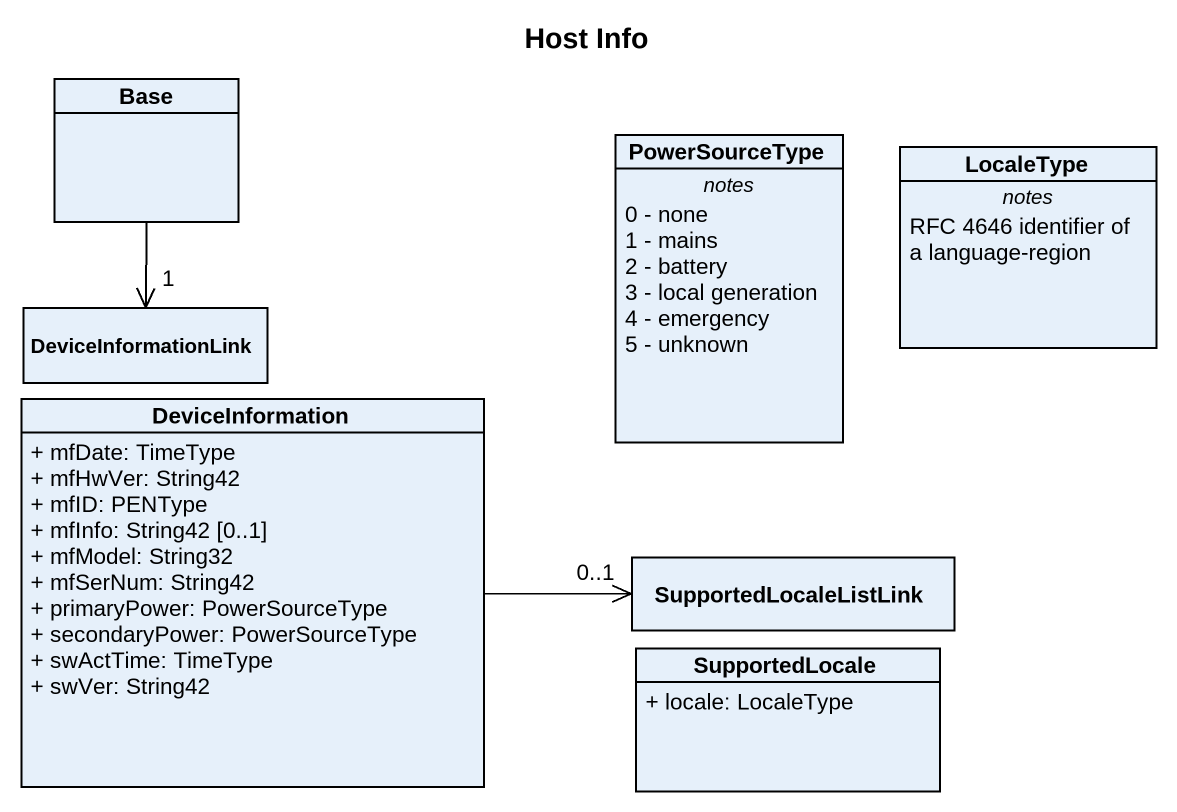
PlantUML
@startuml
title Host Info
hide circle
hide empty members
skinparam classAttributeIconSize 0
class Base
class PowerSourceType {
  -- notes --
  0 - none
  1 - mains
  2 - battery
  3 - local generation
  4 - emergency
  5 - unknown
}
class LocaleType {
  -- notes --
  RFC 4646 identifier of a language-region
}
class DeviceInformationLink
class DeviceInformation {
  + mfDate: TimeType
  + mfHwVer: String42
  + mfID: PENType
  + mfInfo: String42 [0..1]
  + mfModel: String32
  + mfSerNum: String42
  + primaryPower: PowerSourceType
  + secondaryPower: PowerSourceType
  + swActTime: TimeType
  + swVer: String42
}
class SupportedLocaleListLink
class SupportedLocale {
  + locale: LocaleType
}
Base --> "1" DeviceInformationLink
DeviceInformation -right-> "0..1" SupportedLocaleListLink
@enduml
